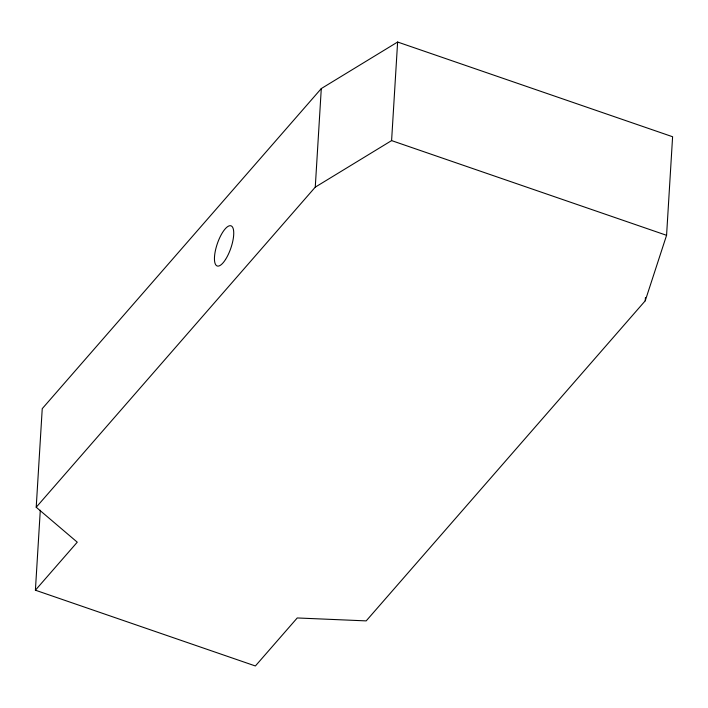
<?xml version="1.0" encoding="UTF-8"?>
<svg xmlns="http://www.w3.org/2000/svg" width="708" height="708" viewBox="0 0 708 708"><rect width="100%" height="100%" fill="white"/><g stroke="black" fill="none" stroke-linecap="round" stroke-linejoin="round"><path stroke-width="1.06" d="M35.4 590.198L77.26 542.186L36.214 507.238L42.241 408.666L321.29 88.571L397.622 42.029L672.6 136.741L666.573 235.313L645.236 300.803L366.186 620.889L297.236 617.96L255.384 665.971L35.4 590.198L40.294 510.247M36.214 507.238L315.264 187.142L321.29 88.571M315.264 187.142L391.595 140.6L397.622 42.029M645.236 300.803L645.439 297.51M391.595 140.6L666.573 235.313M225.578 259.411A21.222 7.115 -71 0 0 231.613 226.135A21.222 7.115 -71 0 0 215.099 252.136A21.222 7.115 -71 0 0 225.578 259.411"/></g></svg>
